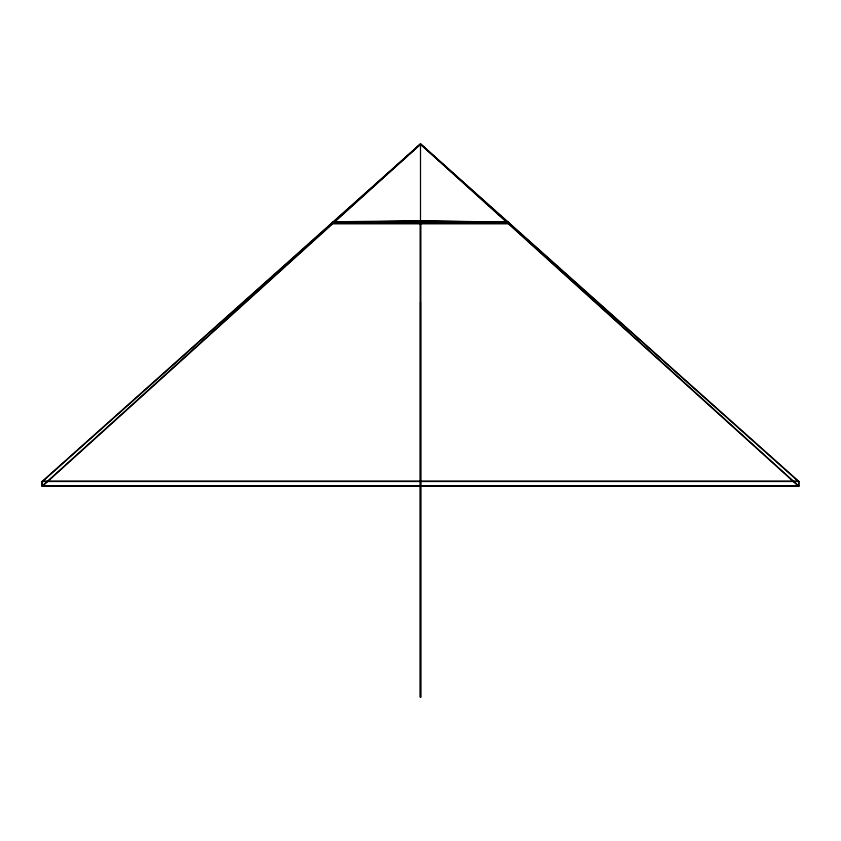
<?xml version="1.0" encoding="UTF-8"?>
<svg xmlns="http://www.w3.org/2000/svg" width="841" height="841" viewBox="0 0 841 841"><rect width="100%" height="100%" fill="white"/><g stroke="black" fill="none" stroke-linecap="round" stroke-linejoin="round"><path stroke-width="1.26" d="M42.05 486.151L420.5 143.832L798.95 481.494L798.95 486.151L42.05 486.151L42.05 481.494L420.5 143.832L798.95 486.151M333.047 223.422L420.5 144.326L507.953 222.339M333.047 222.339L420.5 144.316L507.953 223.422M332.51 221.814L420.5 220.731L508.49 222.182L332.51 222.182L508.49 221.814M332.51 222.182L420.5 221.099L508.49 222.182M332.51 222.886L508.49 222.886M42.05 481.494L798.95 481.494M798.677 481.252L798.582 486.14M508.763 222.592L508.763 223.664M508.122 222.35L508.122 223.412M420.868 222.876L420.868 697.168L420.132 697.168L420.132 222.876M420.5 143.832L420.5 223.422M420.5 301.93L420.5 697.157M332.878 222.35L332.878 223.412M332.237 222.592L332.237 223.664M42.418 481.494L42.418 486.14M42.323 481.252L42.323 485.888M332.658 223.78L42.986 485.793L798.014 485.793L508.342 223.78L332.658 223.78M332.658 222.686L42.986 481.136L798.014 481.136L508.342 222.686L332.658 222.686M508.49 222.339L332.51 222.339L332.51 223.422L508.49 223.422L508.49 222.339"/></g></svg>
